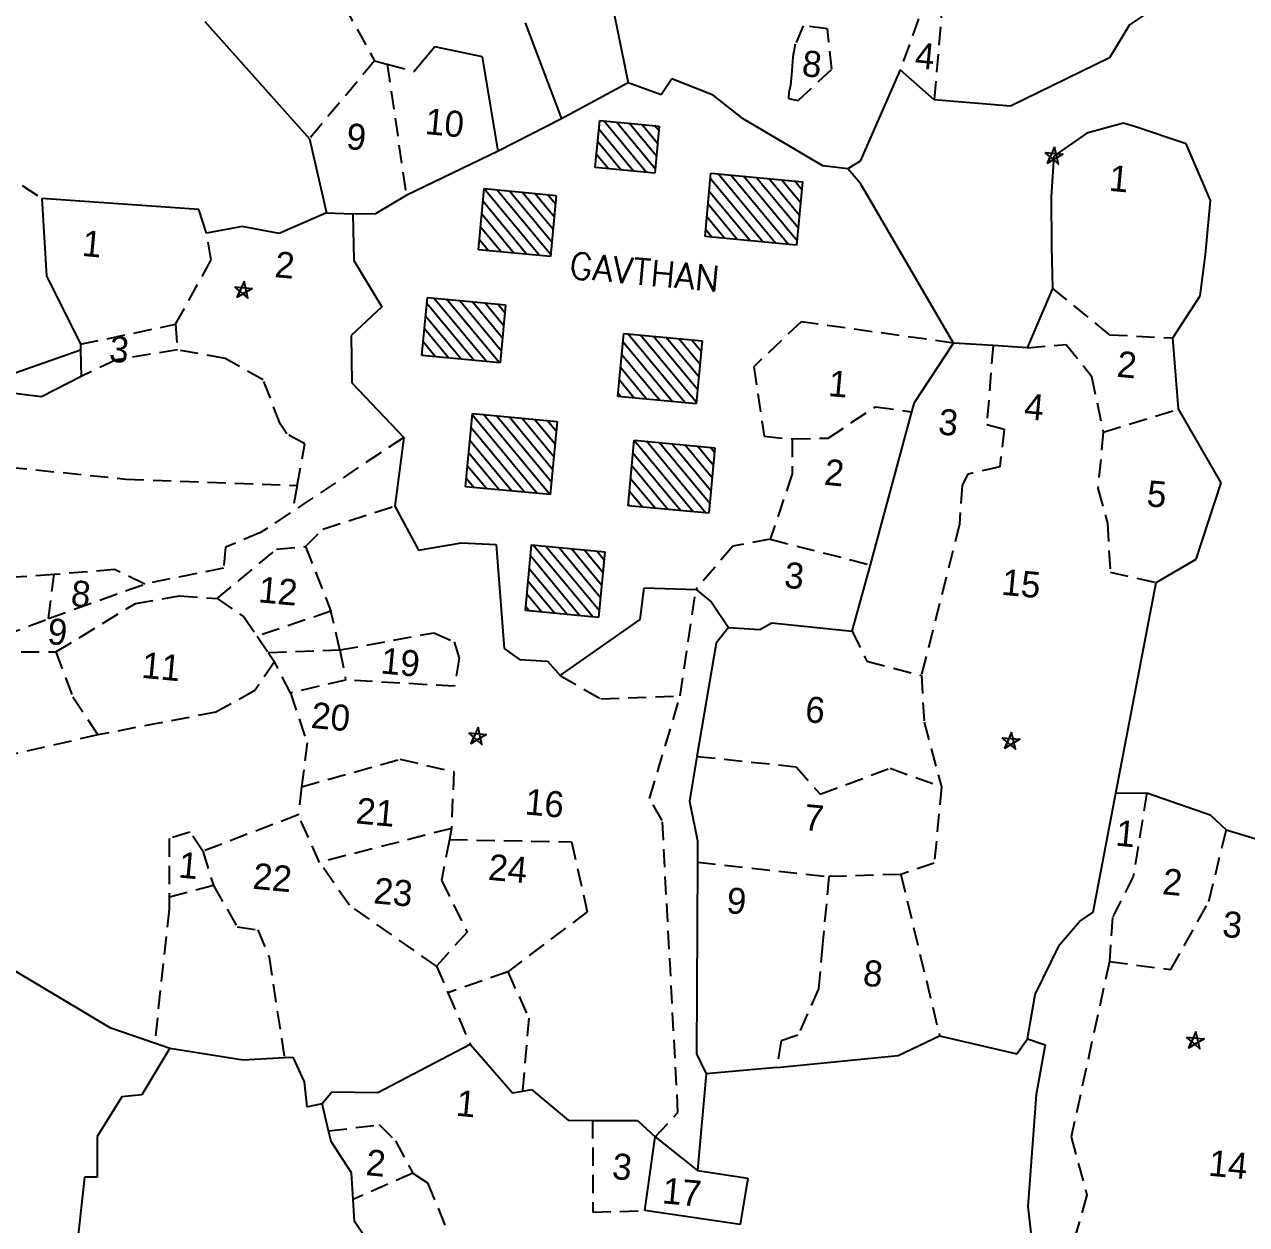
# Model space of a CAD drawing. Header units: metres. Extents: x 292095 to 294306, y 2100393 to 2102799.
# Drawn here: x 293387.5 to 293723.3, y 2100866.9 to 2101196.7 of the extents above; entities that cross this region are included whole.
import ezdxf
from ezdxf.enums import TextEntityAlignment as Align

# ---------------------------------------------------------------- set-up
doc = ezdxf.new("R2010")
doc.units = ezdxf.units.M
doc.header["$MEASUREMENT"] = 0
doc.linetypes.add('DASHED', pattern=[0.75, 0.5, -0.25])
for name, color, linetype in [('POLY_PARCEL', 6, 'Continuous'), ('POLY_SUBPARCEL', 6, 'DASHED'), ('SYM_ABADI', 1, 'Continuous'), ('TEXT_MAPIN', 7, 'Continuous'), ('TEXT_PARCEL', 7, 'Continuous')]:
    doc.layers.add(name, color=color, linetype=linetype)
doc.styles.get("Standard").update_dxf_attribs({"font": 'simplex.shx'})
doc.styles.add('TEXT_MAP', font='')
doc.styles.get('TEXT_MAP').set_extended_font_data('Kruti Dev 050')

msp = doc.modelspace()

# ---------------------------------------------------------------- linework, layer by layer
for points in [[(293670.56, 2101163.06), (293668.65, 2101158.63), (293670.23, 2101159.57), (293671.61, 2101158.35)], [(293667.99, 2101161.54), (293672.8, 2101161.09), (293668.64, 2101158.63), (293669.37, 2101160.33)], [(293447.81, 2101126.16), (293445.9, 2101121.73), (293447.48, 2101122.67), (293448.87, 2101121.46)], [(293445.25, 2101124.64), (293450.05, 2101124.19), (293445.89, 2101121.73), (293446.63, 2101123.43)], [(293509.55, 2101002.03), (293514.36, 2101001.58), (293510.2, 2100999.12), (293510.93, 2101000.82)], [(293512.12, 2101003.55), (293510.21, 2100999.12), (293511.79, 2101000.06), (293513.18, 2100998.84)], [(293658.76, 2101002.21), (293656.85, 2100997.78), (293658.43, 2100998.72), (293659.82, 2100997.5)], [(293656.19, 2101000.69), (293661, 2101000.24), (293656.84, 2100997.78), (293657.57, 2100999.47)], [(293706.82, 2100918.37), (293711.62, 2100917.92), (293707.47, 2100915.46), (293708.2, 2100917.16)], [(293709.39, 2100919.9), (293707.47, 2100915.47), (293709.06, 2100916.4), (293710.44, 2100915.19)]]:
    msp.add_lwpolyline(points, close=True)
for points in [[(293669.37, 2101160.33), (293670.23, 2101159.57)], [(293446.63, 2101123.43), (293447.48, 2101122.67)], [(293510.93, 2101000.82), (293511.79, 2101000.06)], [(293657.57, 2100999.47), (293658.43, 2100998.72)], [(293708.2, 2100917.16), (293709.06, 2100916.4)]]:
    msp.add_lwpolyline(points)
at = {"layer": 'POLY_PARCEL'}
for p, q in [((293544.25, 2101225.94), (293553.34, 2101180.66)), ((293704.71, 2101205.74), (293691.11, 2101196.67)), ((293437.02, 2101197.54), (293465.81, 2101165.33)), ((293525.05, 2101197.14), (293535.09, 2101170.83)), ((293691.11, 2101196.67), (293685.68, 2101187.56)), ((293500.24, 2101190.61), (293494.56, 2101183.83)), ((293513.36, 2101187.87), (293500.24, 2101190.61)), ((293517.66, 2101161.88), (293513.36, 2101187.87)), ((293685.68, 2101187.56), (293658.46, 2101174.24)), ((293628.12, 2101184.3), (293617.1, 2101159.12)), ((293637.45, 2101175.97), (293628.12, 2101184.3)), ((293553.34, 2101180.66), (293535.09, 2101170.83)), ((293562.41, 2101177.41), (293553.34, 2101180.66)), ((293565.33, 2101181.76), (293562.41, 2101177.41)), ((293576.71, 2101177.33), (293565.33, 2101181.76)), ((293584.99, 2101170.78), (293576.71, 2101177.33)), ((293658.46, 2101174.24), (293637.45, 2101175.97)), ((293535.09, 2101170.83), (293517.66, 2101161.88)), ((293606.89, 2101157.91), (293584.99, 2101170.78)), ((293679.41, 2101166.82), (293670.32, 2101160.54)), ((293689.54, 2101169.62), (293679.41, 2101166.82)), ((293692.51, 2101168.66), (293689.54, 2101169.62)), ((293706.69, 2101163.93), (293692.51, 2101168.66)), ((293465.81, 2101165.33), (293470.47, 2101144.96)), ((293713.4, 2101148.35), (293706.69, 2101163.93)), ((293517.66, 2101161.88), (293492.4, 2101149.75)), ((293670.32, 2101160.54), (293669.62, 2101149.38)), ((293613.78, 2101157.03), (293606.89, 2101157.91)), ((293617.1, 2101159.12), (293613.78, 2101157.03)), ((293617.21, 2101153), (293613.78, 2101157.03)), ((293642.74, 2101109.14), (293617.21, 2101153)), ((293492.4, 2101149.75), (293483.73, 2101144.55)), ((293435.35, 2101145.88), (293392.21, 2101148.91)), ((293392.21, 2101148.91), (293393.5, 2101127.59)), ((293669.62, 2101149.38), (293669.71, 2101135.78)), ((293712.01, 2101133.52), (293713.4, 2101148.35)), ((293437.51, 2101139.37), (293435.35, 2101145.88)), ((293470.47, 2101144.96), (293457.45, 2101139.27)), ((293470.47, 2101144.96), (293477.72, 2101144.63)), ((293483.73, 2101144.55), (293477.72, 2101144.63)), ((293477.72, 2101144.63), (293477.97, 2101131.86)), ((293447.28, 2101141.23), (293437.51, 2101139.37)), ((293457.45, 2101139.27), (293447.28, 2101141.23)), ((293669.71, 2101135.78), (293669.98, 2101124.19)), ((293710.6, 2101122.09), (293712.01, 2101133.52)), ((293477.97, 2101131.86), (293485.68, 2101119.12)), ((293393.5, 2101127.59), (293402.85, 2101108.81)), ((293669.98, 2101124.19), (293663.01, 2101107.85)), ((293703.06, 2101110.56), (293710.6, 2101122.09)), ((293485.68, 2101119.12), (293477.24, 2101111.25)), ((293477.24, 2101111.25), (293477.47, 2101098.25)), ((293704.63, 2101091.04), (293703.06, 2101110.56)), ((293376.85, 2101098.12), (293402.88, 2101107.25)), ((293402.85, 2101108.81), (293402.88, 2101107.25)), ((293402.88, 2101107.25), (293403.03, 2101099.96)), ((293632.07, 2101092.83), (293642.74, 2101109.14)), ((293653.66, 2101108.45), (293642.74, 2101109.14)), ((293663.01, 2101107.85), (293653.66, 2101108.45)), ((293403.03, 2101099.96), (293392.16, 2101094.42)), ((293477.47, 2101098.25), (293491.7, 2101083.21)), ((293392.16, 2101094.42), (293382.42, 2101095.58)), ((293631.36, 2101090.23), (293632.07, 2101092.83)), ((293619.92, 2101048.17), (293631.36, 2101090.23)), ((293716.37, 2101070.76), (293704.63, 2101091.04)), ((293491.7, 2101083.21), (293489.23, 2101064.34)), ((293709.46, 2101049.71), (293716.37, 2101070.76)), ((293489.23, 2101064.34), (293495.79, 2101052.19)), ((293495.79, 2101052.19), (293507.53, 2101054.21)), ((293507.53, 2101054.21), (293517.11, 2101053.8)), ((293517.11, 2101053.8), (293519.25, 2101025.23)), ((293698.5, 2101043.33), (293709.46, 2101049.71)), ((293614.97, 2101029.97), (293619.92, 2101048.17)), ((293687.4, 2100985.41), (293698.5, 2101043.33)), ((293556.71, 2101033.17), (293557.72, 2101041.92)), ((293557.72, 2101041.92), (293572.01, 2101041.45)), ((293572.01, 2101041.45), (293576.25, 2101037.92)), ((293576.25, 2101037.92), (293580.9, 2101031)), ((293534.67, 2101017.77), (293556.71, 2101033.17)), ((293589.51, 2101030.43), (293592.81, 2101032.29)), ((293592.81, 2101032.29), (293614.97, 2101029.97)), ((293580.9, 2101031), (293577.51, 2101026.64)), ((293580.9, 2101031), (293589.51, 2101030.43)), ((293577.51, 2101026.64), (293572.28, 2100995.53)), ((293519.25, 2101025.23), (293523.54, 2101022.18)), ((293523.54, 2101022.18), (293531.19, 2101021.7)), ((293531.19, 2101021.7), (293534.67, 2101017.77)), ((293572.28, 2100995.53), (293570.26, 2100983.26)), ((293681.14, 2100952.73), (293687.4, 2100985.41)), ((293687.4, 2100985.41), (293695.88, 2100985.54)), ((293695.88, 2100985.54), (293713.34, 2100979.48)), ((293570.26, 2100983.26), (293572.42, 2100972.33)), ((293713.34, 2100979.48), (293717.72, 2100975.33)), ((293717.72, 2100975.33), (293725.99, 2100972.86)), ((293572.42, 2100972.33), (293572.4, 2100966.43)), ((293572.4, 2100966.43), (293572.17, 2100913.8)), ((293677.44, 2100950.12), (293681.14, 2100952.73)), ((293671.91, 2100943.73), (293677.44, 2100950.12)), ((293665.2, 2100930.06), (293671.91, 2100943.73)), ((293384.5, 2100936.74), (293410.91, 2100921.01)), ((293663.08, 2100917.92), (293665.2, 2100930.06)), ((293410.91, 2100921.01), (293423.24, 2100916.81)), ((293627.61, 2100913.35), (293638.97, 2100918.7)), ((293638.97, 2100918.7), (293660.22, 2100913.75)), ((293660.22, 2100913.75), (293663.08, 2100917.92)), ((293663.08, 2100917.92), (293667.94, 2100916.27)), ((293427.39, 2100915.39), (293419.73, 2100902.51)), ((293423.24, 2100916.81), (293427.39, 2100915.39)), ((293427.39, 2100915.39), (293447.53, 2100912.11)), ((293484.54, 2100903.15), (293509.93, 2100916.41)), ((293509.93, 2100916.41), (293521.61, 2100903.08)), ((293667.94, 2100916.27), (293665.5, 2100902.59)), ((293447.53, 2100912.11), (293458.89, 2100912.74)), ((293458.89, 2100912.74), (293461.2, 2100912.87)), ((293461.2, 2100912.87), (293464.31, 2100906.12)), ((293572.17, 2100913.8), (293574.82, 2100908.3)), ((293594.24, 2100910.06), (293627.61, 2100913.35)), ((293574.82, 2100908.3), (293572.39, 2100881.73)), ((293594.24, 2100910.06), (293574.82, 2100908.3)), ((293464.31, 2100906.12), (293465.03, 2100899.25)), ((293414.24, 2100902), (293407.43, 2100891.08)), ((293419.73, 2100902.51), (293414.24, 2100902)), ((293469.3, 2100900.16), (293471.97, 2100903.31)), ((293471.97, 2100903.31), (293484.54, 2100903.15)), ((293521.61, 2100903.08), (293524.32, 2100903.54)), ((293524.32, 2100903.54), (293526.8, 2100903.96)), ((293526.8, 2100903.96), (293536.89, 2100895.53)), ((293665.5, 2100902.59), (293663.19, 2100871.79)), ((293465.03, 2100899.25), (293469.3, 2100900.16)), ((293471.06, 2100892.59), (293469.3, 2100900.16)), ((293536.89, 2100895.53), (293543.61, 2100895.5)), ((293543.61, 2100895.5), (293555.93, 2100895.45)), ((293555.93, 2100895.45), (293560.82, 2100891)), ((293407.43, 2100891.08), (293407.4, 2100879.87)), ((293471.72, 2100889.73), (293471.06, 2100892.59)), ((293557.91, 2100870.68), (293560.82, 2100891)), ((293560.82, 2100891), (293572.39, 2100881.73)), ((293477.37, 2100881.05), (293471.72, 2100889.73)), ((293477.81, 2100873.72), (293477.37, 2100881.05)), ((293572.39, 2100881.73), (293586.23, 2100879.64)), ((293404, 2100879.85), (293398.29, 2100829.73)), ((293407.4, 2100879.87), (293404, 2100879.85)), ((293586.23, 2100879.64), (293584.18, 2100866.88)), ((293478.17, 2100867.71), (293477.81, 2100873.72)), ((293663.19, 2100871.79), (293665.72, 2100849.43)), ((293494.29, 2100843.77), (293478.17, 2100867.71)), ((293584.18, 2100866.88), (293557.91, 2100870.68))]:
    msp.add_line(p, q, dxfattribs=at)
at = {"layer": 'POLY_SUBPARCEL', "ltscale": 10}
for p, q in [((293641.81, 2101225.94), (293637.45, 2101175.97)), ((293635.75, 2101205.35), (293628.12, 2101184.3)), ((293475.23, 2101202.04), (293483.66, 2101186.75)), ((293601.42, 2101196.39), (293599.3, 2101191.29)), ((293608.15, 2101195.51), (293601.42, 2101196.39)), ((293609.38, 2101184.42), (293608.15, 2101195.51)), ((293599.3, 2101191.29), (293598.6, 2101187.83)), ((293483.66, 2101186.75), (293465.81, 2101165.33)), ((293483.66, 2101186.75), (293487.14, 2101185.82)), ((293598.6, 2101187.83), (293598.36, 2101183.94)), ((293487.14, 2101185.82), (293494.56, 2101183.83)), ((293487.14, 2101185.82), (293492.4, 2101149.75)), ((293598.36, 2101183.94), (293597.98, 2101179.94)), ((293600.12, 2101175.83), (293609.38, 2101184.42)), ((293597.98, 2101179.94), (293597.56, 2101178.09)), ((293597.56, 2101178.09), (293597.39, 2101176.34)), ((293597.39, 2101176.34), (293600.12, 2101175.83)), ((293374.3, 2101160.68), (293392.21, 2101148.91)), ((293438.76, 2101131.94), (293437.51, 2101139.37)), ((293428.99, 2101114.31), (293438.76, 2101131.94)), ((293669.98, 2101124.19), (293685.56, 2101111.46)), ((293402.85, 2101108.81), (293428.99, 2101114.31)), ((293428.99, 2101114.31), (293429.49, 2101107.3)), ((293600.91, 2101115.03), (293587.86, 2101102.63)), ((293642.74, 2101109.14), (293600.91, 2101115.03)), ((293685.56, 2101111.46), (293703.06, 2101110.56)), ((293429.49, 2101107.3), (293412.7, 2101104.53)), ((293442.61, 2101104.91), (293429.49, 2101107.3)), ((293653.66, 2101108.45), (293651.93, 2101086.78)), ((293663.01, 2101107.85), (293673.71, 2101108.8)), ((293673.71, 2101108.8), (293680.72, 2101100.03)), ((293412.7, 2101104.53), (293403.03, 2101099.96)), ((293453.08, 2101099.01), (293442.61, 2101104.91)), ((293587.86, 2101102.63), (293590.71, 2101083.52)), ((293680.72, 2101100.03), (293683.92, 2101084.65)), ((293457.75, 2101086.97), (293453.08, 2101099.01)), ((293608.36, 2101083.03), (293621.35, 2101091.67)), ((293621.35, 2101091.67), (293631.36, 2101090.23)), ((293683.92, 2101084.65), (293704.63, 2101091.04)), ((293459.52, 2101084.2), (293457.75, 2101086.97)), ((293651.93, 2101086.78), (293656.73, 2101085.46)), ((293491.7, 2101083.21), (293452.34, 2101057.04)), ((293464.48, 2101081.42), (293459.52, 2101084.2)), ((293590.71, 2101083.52), (293598.48, 2101082.79)), ((293598.48, 2101082.79), (293598.45, 2101073.23)), ((293598.48, 2101082.79), (293608.36, 2101083.03)), ((293656.73, 2101085.46), (293655.48, 2101075.14)), ((293683.92, 2101084.65), (293682.47, 2101069.14)), ((293462.41, 2101069.98), (293464.48, 2101081.42)), ((293383.13, 2101075.08), (293415.3, 2101071.78)), ((293598.45, 2101073.23), (293592.42, 2101055.24)), ((293646.58, 2101073.07), (293645.14, 2101070.02)), ((293655.48, 2101075.14), (293646.58, 2101073.07)), ((293415.3, 2101071.78), (293462.41, 2101069.98)), ((293462.41, 2101069.98), (293461.11, 2101062.87)), ((293645.14, 2101070.02), (293644.43, 2101059.36)), ((293682.47, 2101069.14), (293685.06, 2101059.62)), ((293469.45, 2101057.99), (293489.23, 2101064.34)), ((293644.43, 2101059.36), (293633.94, 2101017.81)), ((293685.06, 2101059.62), (293685.84, 2101046.21)), ((293452.34, 2101057.04), (293442.68, 2101053.02)), ((293464.65, 2101053.22), (293469.45, 2101057.99)), ((293440.4, 2101038.96), (293456.75, 2101052.51)), ((293442.68, 2101053.02), (293442.15, 2101047.27)), ((293456.75, 2101052.51), (293464.65, 2101053.22)), ((293464.65, 2101053.22), (293471.69, 2101035.46)), ((293582.09, 2101053.31), (293572.01, 2101041.45)), ((293592.42, 2101055.24), (293582.09, 2101053.31)), ((293592.42, 2101055.24), (293619.92, 2101048.17)), ((293395.58, 2101045.54), (293382.64, 2101044.66)), ((293394.06, 2101033.45), (293395.58, 2101045.54)), ((293412.23, 2101046.88), (293395.58, 2101045.54)), ((293420.56, 2101042.92), (293412.23, 2101046.88)), ((293442.15, 2101047.27), (293420.56, 2101042.92)), ((293685.84, 2101046.21), (293698.5, 2101043.33)), ((293394.06, 2101033.45), (293420.56, 2101042.92)), ((293417.94, 2101037.59), (293430.03, 2101039.65)), ((293430.03, 2101039.65), (293440.4, 2101038.96)), ((293440.4, 2101038.96), (293447.76, 2101033.93)), ((293567.7, 2101012.2), (293572.01, 2101041.45)), ((293396.1, 2101024.27), (293417.94, 2101037.59)), ((293471.69, 2101035.46), (293451.42, 2101028.55)), ((293474.17, 2101024.79), (293471.69, 2101035.46)), ((293374.51, 2101026), (293394.06, 2101033.45)), ((293447.76, 2101033.93), (293451.42, 2101028.55)), ((293474.17, 2101024.79), (293500, 2101029.55)), ((293500, 2101029.55), (293505.57, 2101027)), ((293614.97, 2101029.97), (293619, 2101021.68)), ((293451.42, 2101028.55), (293454.47, 2101024.06)), ((293505.57, 2101027), (293506.89, 2101022.53)), ((293386.53, 2101024.29), (293396.1, 2101024.27)), ((293396.1, 2101024.27), (293400.75, 2101011.95)), ((293454.47, 2101024.06), (293474.17, 2101024.79)), ((293454.47, 2101024.06), (293456.18, 2101021.55)), ((293474.17, 2101024.79), (293475.72, 2101016.53)), ((293506.89, 2101022.53), (293505.59, 2101014.83)), ((293456.18, 2101021.55), (293450.8, 2101013.64)), ((293460.6, 2101013.01), (293456.18, 2101021.55)), ((293619, 2101021.68), (293633.94, 2101017.81)), ((293475.72, 2101016.53), (293460.6, 2101013.01)), ((293505.59, 2101014.83), (293475.72, 2101016.53)), ((293534.67, 2101017.77), (293545.87, 2101011.35)), ((293633.94, 2101017.81), (293634.7, 2101004.92)), ((293400.75, 2101011.95), (293407.6, 2101001.45)), ((293450.8, 2101013.64), (293440.09, 2101007.69)), ((293460.6, 2101013.01), (293465.11, 2100999.26)), ((293545.87, 2101011.35), (293567.7, 2101012.2)), ((293559.26, 2100984), (293567.7, 2101012.2)), ((293440.09, 2101007.69), (293407.6, 2101001.45)), ((293634.7, 2101004.92), (293639.46, 2100987.21)), ((293407.6, 2101001.45), (293365.51, 2100991.77)), ((293465.11, 2100999.26), (293463.63, 2100987.17)), ((293572.28, 2100995.53), (293599.56, 2100992.69)), ((293463.63, 2100987.17), (293490.66, 2100994.77)), ((293490.66, 2100994.77), (293505.42, 2100991.36)), ((293599.56, 2100992.69), (293606.11, 2100985.12)), ((293606.11, 2100985.12), (293625.34, 2100992.31)), ((293625.34, 2100992.31), (293639.46, 2100987.21)), ((293505.42, 2100991.36), (293504.83, 2100975.76)), ((293463.63, 2100987.17), (293462.68, 2100979.48)), ((293639.46, 2100987.21), (293637.49, 2100966.19)), ((293695.88, 2100985.54), (293692.17, 2100962.57)), ((293562.75, 2100977.88), (293559.26, 2100984)), ((293462.68, 2100979.48), (293436.51, 2100969.47)), ((293468.57, 2100966.4), (293462.68, 2100979.48)), ((293504.83, 2100975.76), (293468.57, 2100966.4)), ((293504.83, 2100975.76), (293504.23, 2100972.66)), ((293567.06, 2100897.65), (293562.75, 2100977.88)), ((293712.99, 2100955.7), (293717.72, 2100975.33)), ((293427.26, 2100972.94), (293427.2, 2100956.79)), ((293432.94, 2100974.73), (293427.26, 2100972.94)), ((293436.51, 2100969.47), (293432.94, 2100974.73)), ((293504.23, 2100972.66), (293502.05, 2100961.53)), ((293504.23, 2100972.66), (293537.84, 2100972.09)), ((293537.84, 2100972.09), (293542.13, 2100952.85)), ((293436.51, 2100969.47), (293439.41, 2100960.02)), ((293476.75, 2100954.62), (293468.57, 2100966.4)), ((293572.4, 2100966.43), (293608.53, 2100962.49)), ((293637.49, 2100966.19), (293628.32, 2100963.1)), ((293502.05, 2100961.53), (293509.12, 2100947.25)), ((293608.53, 2100962.49), (293606.79, 2100943.91)), ((293628.32, 2100963.1), (293608.53, 2100962.49)), ((293628.32, 2100963.1), (293638.97, 2100918.7)), ((293692.17, 2100962.57), (293686.46, 2100951.22)), ((293439.41, 2100960.02), (293427.2, 2100956.79)), ((293439.41, 2100960.02), (293445.89, 2100948.69)), ((293427.2, 2100956.79), (293427.19, 2100953.53)), ((293702.53, 2100936.96), (293712.99, 2100955.7)), ((293427.19, 2100953.53), (293423.24, 2100916.81)), ((293500.71, 2100937.89), (293476.75, 2100954.62)), ((293542.13, 2100952.85), (293520.28, 2100936.34)), ((293445.89, 2100948.69), (293451.61, 2100947.87)), ((293686.46, 2100951.22), (293685.62, 2100939.13)), ((293451.61, 2100947.87), (293454.68, 2100940.33)), ((293509.12, 2100947.25), (293500.71, 2100937.89)), ((293606.79, 2100943.91), (293605.64, 2100931.68)), ((293454.68, 2100940.33), (293458.89, 2100912.74)), ((293685.62, 2100939.13), (293675.14, 2100890.96)), ((293685.62, 2100939.13), (293702.53, 2100936.96)), ((293500.71, 2100937.89), (293503.84, 2100930.59)), ((293520.28, 2100936.34), (293503.84, 2100930.59)), ((293520.28, 2100936.34), (293526.06, 2100923.63)), ((293605.64, 2100931.68), (293600, 2100918.9)), ((293503.84, 2100930.59), (293509.93, 2100916.41)), ((293526.06, 2100923.63), (293524.32, 2100903.54)), ((293600, 2100918.9), (293595.42, 2100917.35)), ((293595.42, 2100917.35), (293594.24, 2100910.06)), ((293471.06, 2100892.59), (293484.96, 2100894.32)), ((293484.96, 2100894.32), (293489.47, 2100889.84)), ((293543.61, 2100895.5), (293543.62, 2100870.28)), ((293560.82, 2100891), (293567.06, 2100897.65)), ((293675.14, 2100890.96), (293679.44, 2100874.9)), ((293489.47, 2100889.84), (293494.16, 2100881)), ((293494.16, 2100881), (293477.81, 2100873.72)), ((293494.16, 2100881), (293498.25, 2100878.29)), ((293498.25, 2100878.29), (293509.84, 2100850.25)), ((293679.44, 2100874.9), (293673.77, 2100855.23)), ((293543.62, 2100870.28), (293557.91, 2100870.68))]:
    msp.add_line(p, q, dxfattribs=at)
at = {"layer": 'SYM_ABADI'}
for p, q in [((293544.33, 2101157.43), (293545.54, 2101170.34)), ((293545.54, 2101170.34), (293561.9, 2101168.81)), ((293561.9, 2101168.81), (293560.7, 2101155.89)), ((293560.7, 2101155.89), (293544.33, 2101157.43)), ((293574.5, 2101138.45), (293576.13, 2101155.85)), ((293576.13, 2101155.85), (293601.26, 2101153.49)), ((293601.26, 2101153.49), (293599.64, 2101136.1)), ((293512.24, 2101134.81), (293513.82, 2101151.6)), ((293513.82, 2101151.6), (293533.62, 2101149.74)), ((293533.62, 2101149.74), (293532.05, 2101132.96)), ((293599.64, 2101136.1), (293574.5, 2101138.45)), ((293532.05, 2101132.96), (293512.24, 2101134.81)), ((293496.7, 2101105.76), (293498.19, 2101121.7)), ((293498.19, 2101121.7), (293519.69, 2101119.69)), ((293519.69, 2101119.69), (293518.2, 2101103.75)), ((293550.55, 2101094.43), (293552.17, 2101111.76)), ((293552.17, 2101111.76), (293573.67, 2101109.75)), ((293573.67, 2101109.75), (293572.05, 2101092.42)), ((293518.2, 2101103.75), (293496.7, 2101105.76)), ((293572.05, 2101092.42), (293550.55, 2101094.43)), ((293508.71, 2101069.67), (293510.59, 2101089.78)), ((293510.59, 2101089.78), (293533.82, 2101087.6)), ((293533.82, 2101087.6), (293531.94, 2101067.5)), ((293553.34, 2101064.45), (293555.03, 2101082.47)), ((293555.03, 2101082.47), (293577.22, 2101080.39)), ((293577.22, 2101080.39), (293575.53, 2101062.37)), ((293531.94, 2101067.5), (293508.71, 2101069.67)), ((293575.53, 2101062.37), (293553.34, 2101064.45)), ((293525.11, 2101035.62), (293526.8, 2101053.65)), ((293526.8, 2101053.65), (293546.91, 2101051.76)), ((293546.91, 2101051.76), (293545.22, 2101033.74)), ((293545.22, 2101033.74), (293525.11, 2101035.62))]:
    msp.add_line(p, q, dxfattribs=at)
at = {"layer": 'SYM_ABADI', "linetype": 'Continuous'}
for p, q in [((293558.36, 2101156.11), (293546.66, 2101170.23)), ((293560.8, 2101157.06), (293550.15, 2101169.91)), ((293554.87, 2101156.44), (293545.32, 2101167.96)), ((293561.13, 2101160.55), (293553.65, 2101169.58)), ((293561.46, 2101164.05), (293557.14, 2101169.25)), ((293561.79, 2101167.54), (293560.64, 2101168.93)), ((293551.37, 2101156.77), (293544.99, 2101164.47)), ((293547.88, 2101157.09), (293544.66, 2101160.97)), ((293544.38, 2101157.42), (293544.34, 2101157.48)), ((293590.35, 2101136.97), (293575.98, 2101154.3)), ((293593.85, 2101136.64), (293578.08, 2101155.66)), ((293597.34, 2101136.31), (293581.57, 2101155.34)), ((293599.75, 2101137.3), (293585.07, 2101155.01)), ((293600.08, 2101140.79), (293588.56, 2101154.68)), ((293600.4, 2101144.28), (293592.05, 2101154.36)), ((293600.73, 2101147.78), (293595.55, 2101154.03)), ((293601.06, 2101151.27), (293599.04, 2101153.7)), ((293528.96, 2101133.25), (293513.81, 2101151.53)), ((293532.09, 2101133.36), (293517.24, 2101151.28)), ((293532.42, 2101136.86), (293520.74, 2101150.95)), ((293532.74, 2101140.35), (293524.23, 2101150.62)), ((293533.07, 2101143.85), (293527.73, 2101150.3)), ((293533.4, 2101147.34), (293531.22, 2101149.97)), ((293586.86, 2101137.29), (293575.65, 2101150.81)), ((293525.47, 2101133.57), (293513.48, 2101148.04)), ((293583.36, 2101137.62), (293575.33, 2101147.31)), ((293521.97, 2101133.9), (293513.15, 2101144.54)), ((293579.87, 2101137.95), (293575, 2101143.82)), ((293518.48, 2101134.23), (293512.83, 2101141.05)), ((293576.37, 2101138.27), (293574.67, 2101140.32)), ((293514.98, 2101134.55), (293512.5, 2101137.55)), ((293510.94, 2101104.43), (293498.03, 2101120)), ((293514.44, 2101104.1), (293499.99, 2101121.54)), ((293517.93, 2101103.77), (293503.48, 2101121.21)), ((293518.5, 2101106.98), (293506.98, 2101120.88)), ((293518.83, 2101110.47), (293510.47, 2101120.56)), ((293519.15, 2101113.97), (293513.96, 2101120.23)), ((293519.48, 2101117.46), (293517.46, 2101119.9)), ((293507.45, 2101104.75), (293497.7, 2101116.51)), ((293503.95, 2101105.08), (293497.38, 2101113.02)), ((293500.46, 2101105.41), (293497.05, 2101109.52)), ((293565.52, 2101093.03), (293551.95, 2101109.4)), ((293569.02, 2101092.7), (293553.31, 2101111.65)), ((293572.09, 2101092.88), (293556.8, 2101111.32)), ((293572.42, 2101096.37), (293560.3, 2101111)), ((293572.75, 2101099.87), (293563.79, 2101110.67)), ((293573.07, 2101103.36), (293567.29, 2101110.34)), ((293573.4, 2101106.86), (293570.78, 2101110.02)), ((293496.96, 2101105.74), (293496.72, 2101106.03)), ((293562.03, 2101093.35), (293551.63, 2101105.9)), ((293558.53, 2101093.68), (293551.3, 2101102.41)), ((293555.04, 2101094.01), (293550.97, 2101098.91)), ((293551.54, 2101094.33), (293550.64, 2101095.42)), ((293528.38, 2101067.83), (293510.55, 2101089.34)), ((293531.87, 2101067.51), (293513.65, 2101089.49)), ((293532.26, 2101070.93), (293517.15, 2101089.16)), ((293524.89, 2101068.16), (293510.22, 2101085.85)), ((293532.59, 2101074.42), (293520.64, 2101088.84)), ((293532.92, 2101077.92), (293524.14, 2101088.51)), ((293533.24, 2101081.41), (293527.63, 2101088.18)), ((293533.57, 2101084.91), (293531.13, 2101087.85)), ((293521.39, 2101068.49), (293509.9, 2101082.35)), ((293571.26, 2101062.77), (293555.02, 2101082.36)), ((293574.75, 2101062.44), (293558.42, 2101082.15)), ((293575.79, 2101065.09), (293561.91, 2101081.83)), ((293576.11, 2101068.58), (293565.41, 2101081.5)), ((293576.44, 2101072.08), (293568.9, 2101081.17)), ((293576.77, 2101075.57), (293572.39, 2101080.85)), ((293577.09, 2101079.06), (293575.89, 2101080.52)), ((293517.9, 2101068.81), (293509.57, 2101078.86)), ((293567.76, 2101063.1), (293554.69, 2101078.87)), ((293514.4, 2101069.14), (293509.24, 2101075.36)), ((293564.27, 2101063.42), (293554.36, 2101075.37)), ((293510.91, 2101069.47), (293508.92, 2101071.87)), ((293560.77, 2101063.75), (293554.04, 2101071.88)), ((293557.28, 2101064.08), (293553.71, 2101068.39)), ((293553.78, 2101064.41), (293553.38, 2101064.89)), ((293543.62, 2101033.89), (293527.28, 2101053.6)), ((293545.4, 2101035.63), (293530.78, 2101053.27)), ((293545.73, 2101039.13), (293534.27, 2101052.95)), ((293546.05, 2101042.62), (293537.77, 2101052.62)), ((293546.38, 2101046.12), (293541.26, 2101052.29)), ((293540.12, 2101034.22), (293526.52, 2101050.64)), ((293546.71, 2101049.61), (293544.75, 2101051.97)), ((293536.63, 2101034.54), (293526.19, 2101047.14)), ((293533.13, 2101034.87), (293525.86, 2101043.65)), ((293529.64, 2101035.2), (293525.53, 2101040.15)), ((293526.14, 2101035.53), (293525.21, 2101036.66))]:
    msp.add_line(p, q, dxfattribs=at)

# ---------------------------------------------------------------- texts
at = {"layer": 'TEXT_MAPIN', "style": 'TEXT_MAP'}
for s, height, p in [('4', 7.15, (293634.93, 2101188.05)), ('8', 7.15, (293603.89, 2101185.88)), ('10', 7.148, (293502.94, 2101169.69)), ('9', 7.15, (293478.67, 2101165.84)), ('1', 7.15, (293688.26, 2101154.35)), ('1', 7.15, (293406.06, 2101136.45)), ('2', 7.15, (293459.02, 2101130.67)), ('3', 7.15, (293413.51, 2101107.42)), ('2', 7.15, (293690.44, 2101103.28)), ('1', 7.15, (293611.13, 2101097.94)), ('4', 7.15, (293664.98, 2101091.61)), ('3', 7.15, (293641.36, 2101087.39)), ('2', 7.15, (293610.04, 2101073.59)), ('5', 7.15, (293698.66, 2101067.61)), ('3', 7.15, (293599.04, 2101045.24)), ('8', 7.15, (293402.98, 2101040.23)), ('12', 7.148, (293457.16, 2101041.05)), ('9', 7.15, (293396.55, 2101029.79)), ('11', 7.148, (293425.05, 2101020.24)), ('19', 7.148, (293490.79, 2101021.44)), ('6', 7.15, (293604.78, 2101008.35)), ('20', 7.148, (293471.63, 2101006.47)), ('21', 7.148, (293483.97, 2100980.28)), ('7', 7.15, (293604.45, 2100978.66)), ('1', 7.15, (293690.11, 2100974.36)), ('1', 7.15, (293432.55, 2100965.59)), ('24', 7.148, (293520.32, 2100964.77)), ('22', 7.148, (293455.62, 2100962.31)), ('23', 7.148, (293488.81, 2100958.25)), ('2', 7.15, (293702.97, 2100961.05)), ('9', 7.15, (293583.17, 2100955.83)), ('3', 7.15, (293719.43, 2100949.3)), ('8', 7.15, (293620.67, 2100935.88)), ('1', 7.15, (293508.85, 2100900.11)), ('2', 7.15, (293484.05, 2100883.84)), ('3', 7.15, (293551.72, 2100882.76))]:
    msp.add_text(s, height=height, rotation=354.6533, dxfattribs=at).set_placement(p, align=Align.MIDDLE)
at = {"layer": 'TEXT_MAPIN'}
msp.add_text('GAVTHAN', height=7.148, rotation=354.6533, dxfattribs=at).set_placement((293536.93, 2101127.03))
at = {"layer": 'TEXT_PARCEL', "style": 'TEXT_MAP'}
for s, p in [('15', (293661.38, 2101043.01)), ('16', (293530.41, 2100982.69)), ('14', (293718.27, 2100883.38)), ('17', (293568.15, 2100875.79))]:
    msp.add_text(s, height=7.148, rotation=354.6533, dxfattribs=at).set_placement(p, align=Align.MIDDLE)

doc.saveas('drawing.dxf')
